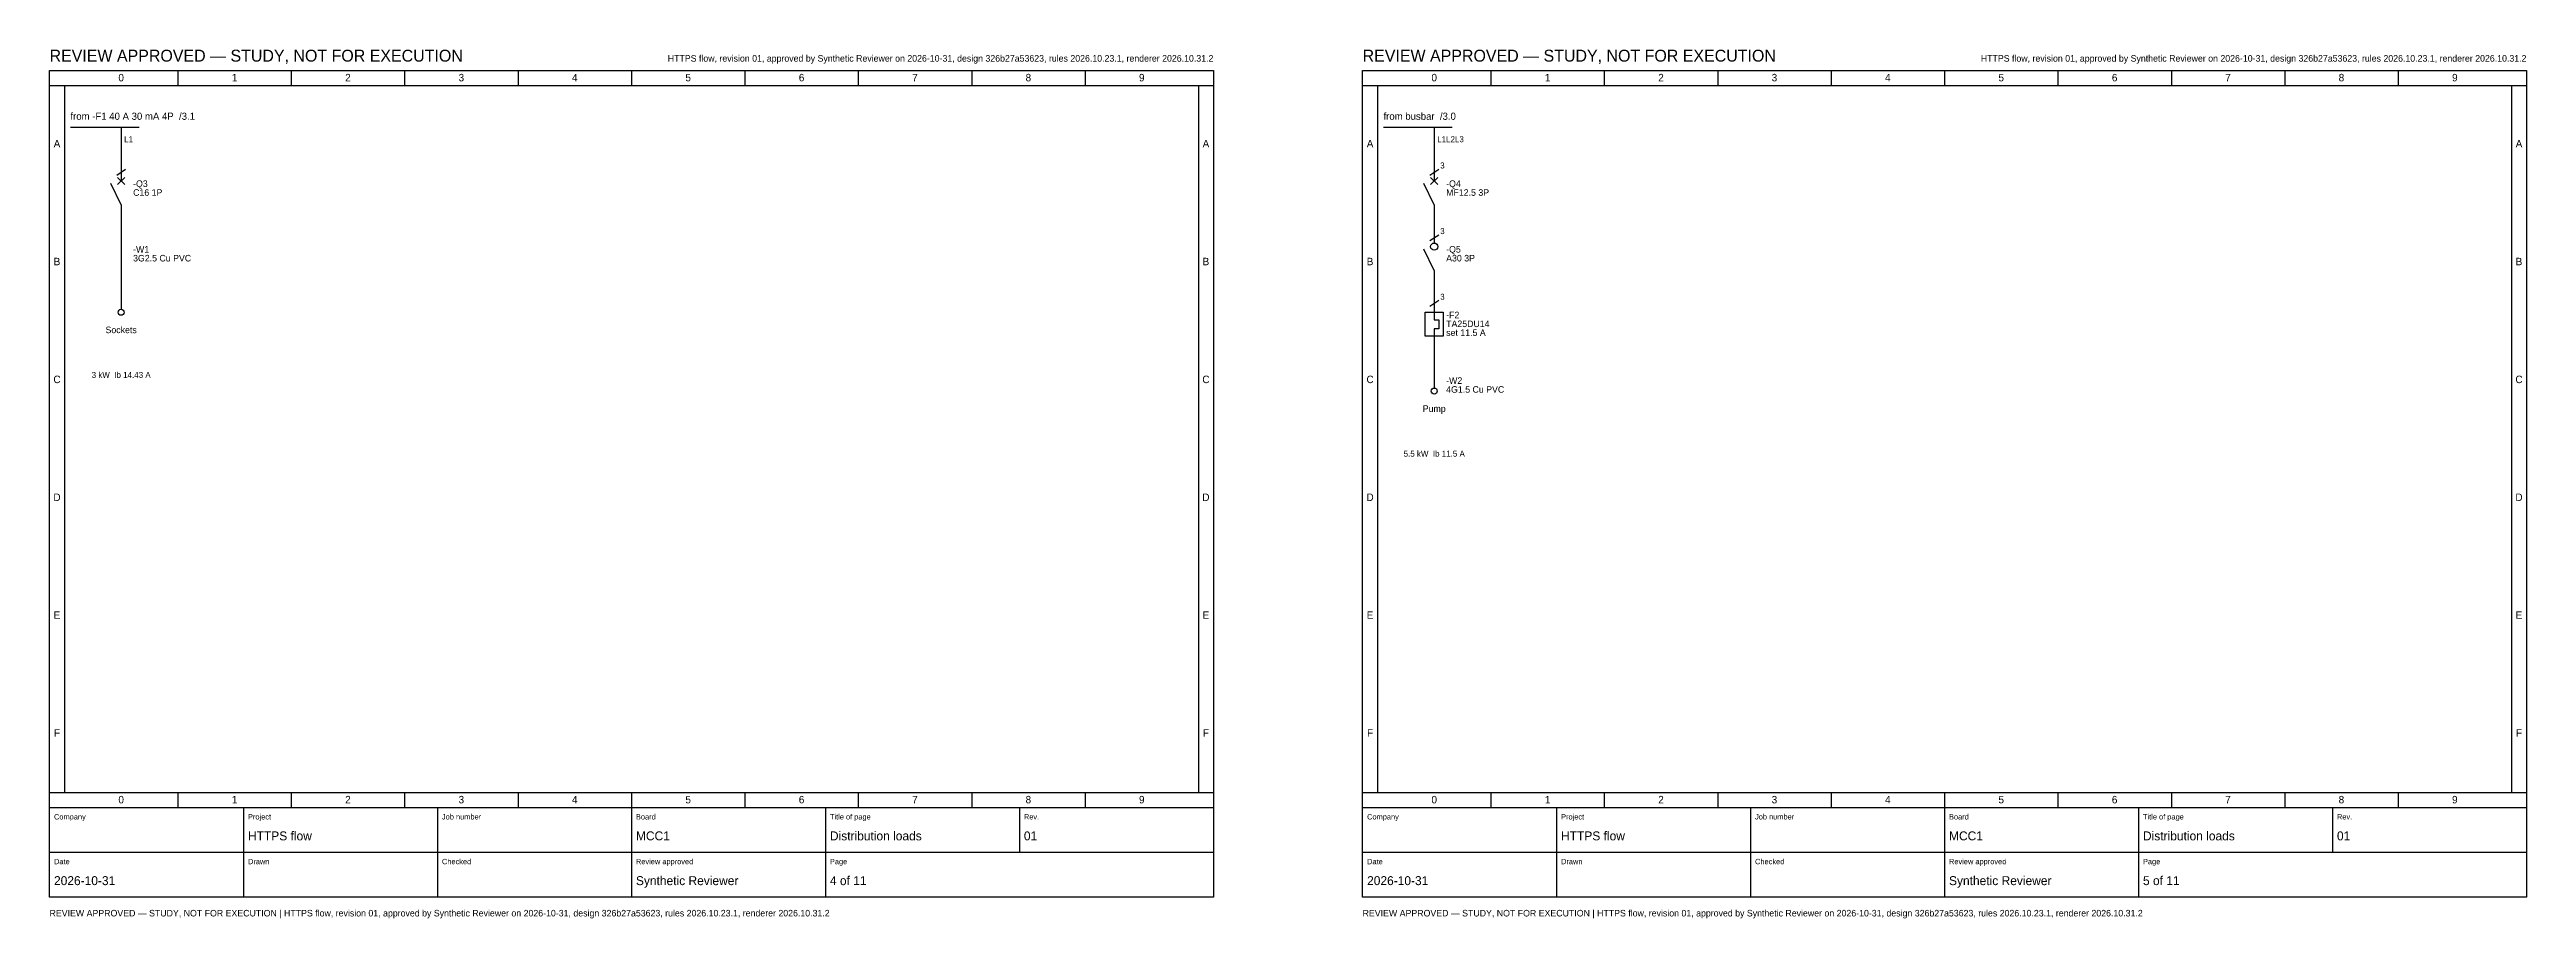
# Model space of a CAD drawing. Header units: millimetres. Extents: x 20 to 4810, y 3 to 294.
# Drawn here: x 1340 to 2170, y 3 to 294 of the extents above; entities that cross this region are included whole.
import ezdxf
from ezdxf.enums import TextEntityAlignment as Align

# ---------------------------------------------------------------- set-up
doc = ezdxf.new("R2010")
doc.units = ezdxf.units.MM
for name, color, linetype in [('FRAME', 7, 'CONTINUOUS'), ('SYMBOLS', 7, 'CONTINUOUS'), ('TEXT', 7, 'CONTINUOUS')]:
    doc.layers.add(name, color=color, linetype=linetype)

msp = doc.modelspace()

# ---------------------------------------------------------------- linework, layer by layer
at = {"layer": 'FRAME'}
for points in [[(1340, 287), (1730, 287), (1730, 10), (1340, 10)], [(1780, 287), (2170, 287), (2170, 10), (1780, 10)], [(1801, 206), (1807, 206), (1807, 198), (1801, 198)]]:
    msp.add_lwpolyline(points, close=True, dxfattribs=at)
at = {"layer": 'SYMBOLS'}
for p, q in [((1383, 287), (1383, 282)), ((1421, 287), (1421, 282)), ((1459, 287), (1459, 282)), ((1497, 287), (1497, 282)), ((1535, 287), (1535, 282)), ((1573, 287), (1573, 282)), ((1611, 287), (1611, 282)), ((1649, 287), (1649, 282)), ((1687, 287), (1687, 282)), ((1823, 287), (1823, 282)), ((1861, 287), (1861, 282)), ((1899, 287), (1899, 282)), ((1937, 287), (1937, 282)), ((1975, 287), (1975, 282)), ((2013, 287), (2013, 282)), ((2051, 287), (2051, 282)), ((2089, 287), (2089, 282)), ((2127, 287), (2127, 282)), ((1340, 282), (1730, 282)), ((1345, 282), (1345, 45)), ((1725, 282), (1725, 45)), ((1780, 282), (2170, 282)), ((1785, 282), (1785, 45)), ((2165, 282), (2165, 45)), ((1347, 268), (1370, 268)), ((1364, 268), (1364, 256)), ((1787, 268), (1810, 268)), ((1804, 268), (1804, 256)), ((1364, 242), (1360.5, 249.2)), ((1362.5, 252), (1365.5, 254)), ((1362.8, 251.2), (1365.2, 248.8)), ((1362.8, 248.8), (1365.2, 251.2)), ((1364, 256), (1364, 250)), ((1804, 242), (1800.5, 249.2)), ((1802.5, 252), (1805.5, 254)), ((1802.8, 251.2), (1805.2, 248.8)), ((1802.8, 248.8), (1805.2, 251.2)), ((1804, 256), (1804, 250)), ((1364, 242), (1364, 236)), ((1804, 242), (1804, 236)), ((1364, 236), (1364, 207)), ((1804, 236), (1804, 234)), ((1804, 234), (1804, 229.2)), ((1804, 220), (1800.5, 227.2)), ((1802.5, 230), (1805.5, 232)), ((1804, 220), (1804, 214)), ((1802.5, 208), (1805.5, 210)), ((1804, 214), (1804, 212)), ((1804, 212), (1804, 206)), ((1804, 206), (1804, 203.5)), ((1804, 203.5), (1805.5, 203.5)), ((1805.5, 200.5), (1804, 200.5)), ((1804, 200.5), (1804, 192)), ((1805.5, 203.5), (1805.5, 200.5)), ((1804, 192), (1804, 180.6)), ((1340, 45), (1730, 45)), ((1383, 45), (1383, 40)), ((1421, 45), (1421, 40)), ((1459, 45), (1459, 40)), ((1497, 45), (1497, 40)), ((1535, 45), (1535, 40)), ((1573, 45), (1573, 40)), ((1611, 45), (1611, 40)), ((1649, 45), (1649, 40)), ((1687, 45), (1687, 40)), ((1780, 45), (2170, 45)), ((1823, 45), (1823, 40)), ((1861, 45), (1861, 40)), ((1899, 45), (1899, 40)), ((1937, 45), (1937, 40)), ((1975, 45), (1975, 40)), ((2013, 45), (2013, 40)), ((2051, 45), (2051, 40)), ((2089, 45), (2089, 40)), ((2127, 45), (2127, 40)), ((1340, 40), (1730, 40)), ((1405, 40), (1405, 25)), ((1470, 40), (1470, 25)), ((1535, 40), (1535, 25)), ((1600, 40), (1600, 25)), ((1665, 40), (1665, 25)), ((1780, 40), (2170, 40)), ((1845, 40), (1845, 25)), ((1910, 40), (1910, 25)), ((1975, 40), (1975, 25)), ((2040, 40), (2040, 25)), ((2105, 40), (2105, 25)), ((1340, 25), (1730, 25)), ((1405, 25), (1405, 10)), ((1470, 25), (1470, 10)), ((1535, 25), (1535, 10)), ((1600, 25), (1600, 10)), ((1780, 25), (2170, 25)), ((1845, 25), (1845, 10)), ((1910, 25), (1910, 10)), ((1975, 25), (1975, 10)), ((2040, 25), (2040, 10))]:
    msp.add_line(p, q, dxfattribs=at)
for centre, radius in [((1804, 228), 1.2), ((1364, 206), 1), ((1804, 179.6), 1)]:
    msp.add_circle(centre, radius, dxfattribs=at)

# ---------------------------------------------------------------- texts
at = {"layer": 'TEXT'}
for s, height, p in [('REVIEW APPROVED — STUDY, NOT FOR EXECUTION', 4, (1340, 290)), ('REVIEW APPROVED — STUDY, NOT FOR EXECUTION', 4, (1780, 290)), ('from -F1 40 A 30 mA 4P  /3.1', 2.4, (1347, 270.5)), ('from busbar  /3.0', 2.4, (1787, 270.5)), ('L1', 2, (1365, 263)), ('L1L2L3', 2, (1805, 263)), ('-Q3', 2.2, (1368, 248)), ('3', 2, (1806, 254.2)), ('-Q4', 2.2, (1808, 248)), ('C16 1P', 2.2, (1368, 245.03)), ('MF12.5 3P', 2.2, (1808, 245.03)), ('3', 2, (1806, 232.2)), ('3G2.5 Cu PVC', 2.2, (1368, 223.03)), ('-W1', 2.2, (1368, 226)), ('A30 3P', 2.2, (1808, 223.03)), ('-Q5', 2.2, (1808, 226)), ('3', 2, (1806, 210.2)), ('TA25DU14', 2.2, (1808, 201.03)), ('set 11.5 A', 2.2, (1808, 198.06)), ('-F2', 2.2, (1808, 204)), ('-W2', 2.2, (1808, 182)), ('4G1.5 Cu PVC', 2.2, (1808, 179.03)), ('Company', 1.8, (1341.5, 36)), ('Project', 1.8, (1406.5, 36)), ('Job number', 1.8, (1471.5, 36)), ('Board', 1.8, (1536.5, 36)), ('Title of page', 1.8, (1601.5, 36)), ('Rev.', 1.8, (1666.5, 36)), ('Company', 1.8, (1781.5, 36)), ('Project', 1.8, (1846.5, 36)), ('Job number', 1.8, (1911.5, 36)), ('Board', 1.8, (1976.5, 36)), ('Title of page', 1.8, (2041.5, 36)), ('Rev.', 1.8, (2106.5, 36)), ('HTTPS flow', 3, (1406.5, 29)), ('MCC1', 3, (1536.5, 29)), ('Distribution loads', 3, (1601.5, 29)), ('01', 3, (1666.5, 29)), ('HTTPS flow', 3, (1846.5, 29)), ('MCC1', 3, (1976.5, 29)), ('Distribution loads', 3, (2041.5, 29)), ('01', 3, (2106.5, 29)), ('Date', 1.8, (1341.5, 21)), ('2026-10-31', 3, (1341.5, 14)), ('Drawn', 1.8, (1406.5, 21)), ('Checked', 1.8, (1471.5, 21)), ('Synthetic Reviewer', 3, (1536.5, 14)), ('Review approved', 1.8, (1536.5, 21)), ('4 of 11', 3, (1601.5, 14)), ('Page', 1.8, (1601.5, 21)), ('Date', 1.8, (1781.5, 21)), ('2026-10-31', 3, (1781.5, 14)), ('Drawn', 1.8, (1846.5, 21)), ('Checked', 1.8, (1911.5, 21)), ('Synthetic Reviewer', 3, (1976.5, 14)), ('Review approved', 1.8, (1976.5, 21)), ('5 of 11', 3, (2041.5, 14)), ('Page', 1.8, (2041.5, 21)), ('REVIEW APPROVED — STUDY, NOT FOR EXECUTION | HTTPS flow, revision 01, approved by Synthetic Reviewer on 2026-10-31, design 326b27a53623, rules 2026.10.23.1, renderer 2026.10.31.2', 2.2, (1340, 3.5)), ('REVIEW APPROVED — STUDY, NOT FOR EXECUTION | HTTPS flow, revision 01, approved by Synthetic Reviewer on 2026-10-31, design 326b27a53623, rules 2026.10.23.1, renderer 2026.10.31.2', 2.2, (1780, 3.5))]:
    msp.add_text(s, height=height, dxfattribs=at).set_placement(p)
for p in [(1730, 290), (2170, 290)]:
    msp.add_text('HTTPS flow, revision 01, approved by Synthetic Reviewer on 2026-10-31, design 326b27a53623, rules 2026.10.23.1, renderer 2026.10.31.2', height=2.2, dxfattribs=at).set_placement(p, align=Align.RIGHT)
for s, height, p in [('0', 2.5, (1364, 283.4)), ('1', 2.5, (1402, 283.4)), ('2', 2.5, (1440, 283.4)), ('3', 2.5, (1478, 283.4)), ('4', 2.5, (1516, 283.4)), ('5', 2.5, (1554, 283.4)), ('6', 2.5, (1592, 283.4)), ('7', 2.5, (1630, 283.4)), ('8', 2.5, (1668, 283.4)), ('9', 2.5, (1706, 283.4)), ('0', 2.5, (1804, 283.4)), ('1', 2.5, (1842, 283.4)), ('2', 2.5, (1880, 283.4)), ('3', 2.5, (1918, 283.4)), ('4', 2.5, (1956, 283.4)), ('5', 2.5, (1994, 283.4)), ('6', 2.5, (2032, 283.4)), ('7', 2.5, (2070, 283.4)), ('8', 2.5, (2108, 283.4)), ('9', 2.5, (2146, 283.4)), ('A', 2.5, (1342.5, 261.25)), ('A', 2.5, (1727.5, 261.25)), ('A', 2.5, (1782.5, 261.25)), ('A', 2.5, (2167.5, 261.25)), ('B', 2.5, (1342.5, 221.75)), ('B', 2.5, (1727.5, 221.75)), ('B', 2.5, (1782.5, 221.75)), ('B', 2.5, (2167.5, 221.75)), ('Sockets', 2.2, (1364, 199)), ('C', 2.5, (1342.5, 182.25)), ('3 kW  Ib 14.43 A', 2, (1364, 184)), ('C', 2.5, (1727.5, 182.25)), ('C', 2.5, (1782.5, 182.25)), ('C', 2.5, (2167.5, 182.25)), ('Pump', 2.2, (1804, 172.6)), ('5.5 kW  Ib 11.5 A', 2, (1804, 157.6)), ('D', 2.5, (1342.5, 142.75)), ('D', 2.5, (1727.5, 142.75)), ('D', 2.5, (1782.5, 142.75)), ('D', 2.5, (2167.5, 142.75)), ('E', 2.5, (1342.5, 103.25)), ('E', 2.5, (1727.5, 103.25)), ('E', 2.5, (1782.5, 103.25)), ('E', 2.5, (2167.5, 103.25)), ('F', 2.5, (1342.5, 63.75)), ('F', 2.5, (1727.5, 63.75)), ('F', 2.5, (1782.5, 63.75)), ('F', 2.5, (2167.5, 63.75)), ('0', 2.5, (1364, 41.4)), ('1', 2.5, (1402, 41.4)), ('2', 2.5, (1440, 41.4)), ('3', 2.5, (1478, 41.4)), ('4', 2.5, (1516, 41.4)), ('5', 2.5, (1554, 41.4)), ('6', 2.5, (1592, 41.4)), ('7', 2.5, (1630, 41.4)), ('8', 2.5, (1668, 41.4)), ('9', 2.5, (1706, 41.4)), ('0', 2.5, (1804, 41.4)), ('1', 2.5, (1842, 41.4)), ('2', 2.5, (1880, 41.4)), ('3', 2.5, (1918, 41.4)), ('4', 2.5, (1956, 41.4)), ('5', 2.5, (1994, 41.4)), ('6', 2.5, (2032, 41.4)), ('7', 2.5, (2070, 41.4)), ('8', 2.5, (2108, 41.4)), ('9', 2.5, (2146, 41.4))]:
    msp.add_text(s, height=height, dxfattribs=at).set_placement(p, align=Align.CENTER)

doc.saveas('drawing.dxf')
